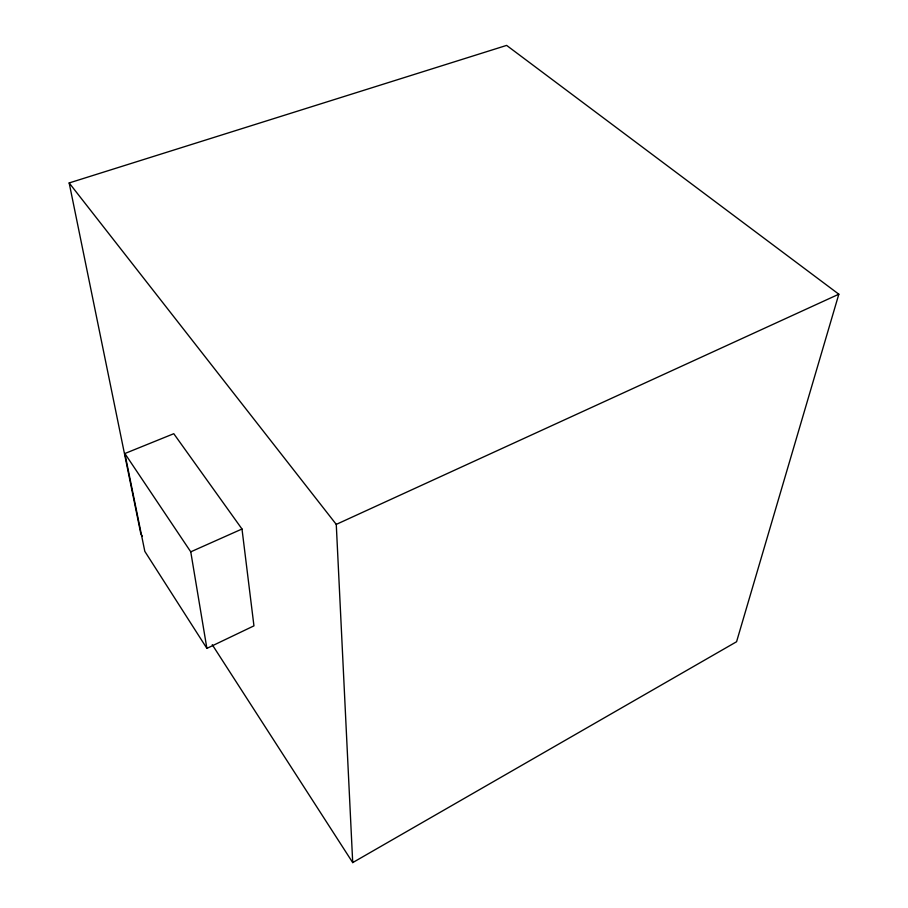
<?xml version="1.0" encoding="UTF-8"?>
<svg xmlns="http://www.w3.org/2000/svg" width="908" height="908" viewBox="0 0 908 908"><rect width="100%" height="100%" fill="white"/><g stroke="black" fill="none" stroke-linecap="round" stroke-linejoin="round"><path stroke-width="1.36" d="M142.408 536.356L140.865 533.972L69.167 182.951L506.619 45.4L838.833 294.203L736.57 641.74L352.713 862.6L212.256 644.703M206.888 648.38L253.945 625.85L241.993 529.012L173.78 433.706L124.861 453.523L144.815 551.36L206.888 648.38L190.759 551.837L124.861 453.523M352.713 862.6L336.266 524.393L838.833 294.203M190.759 551.837L241.993 529.012M69.167 182.951L336.266 524.393"/></g></svg>
